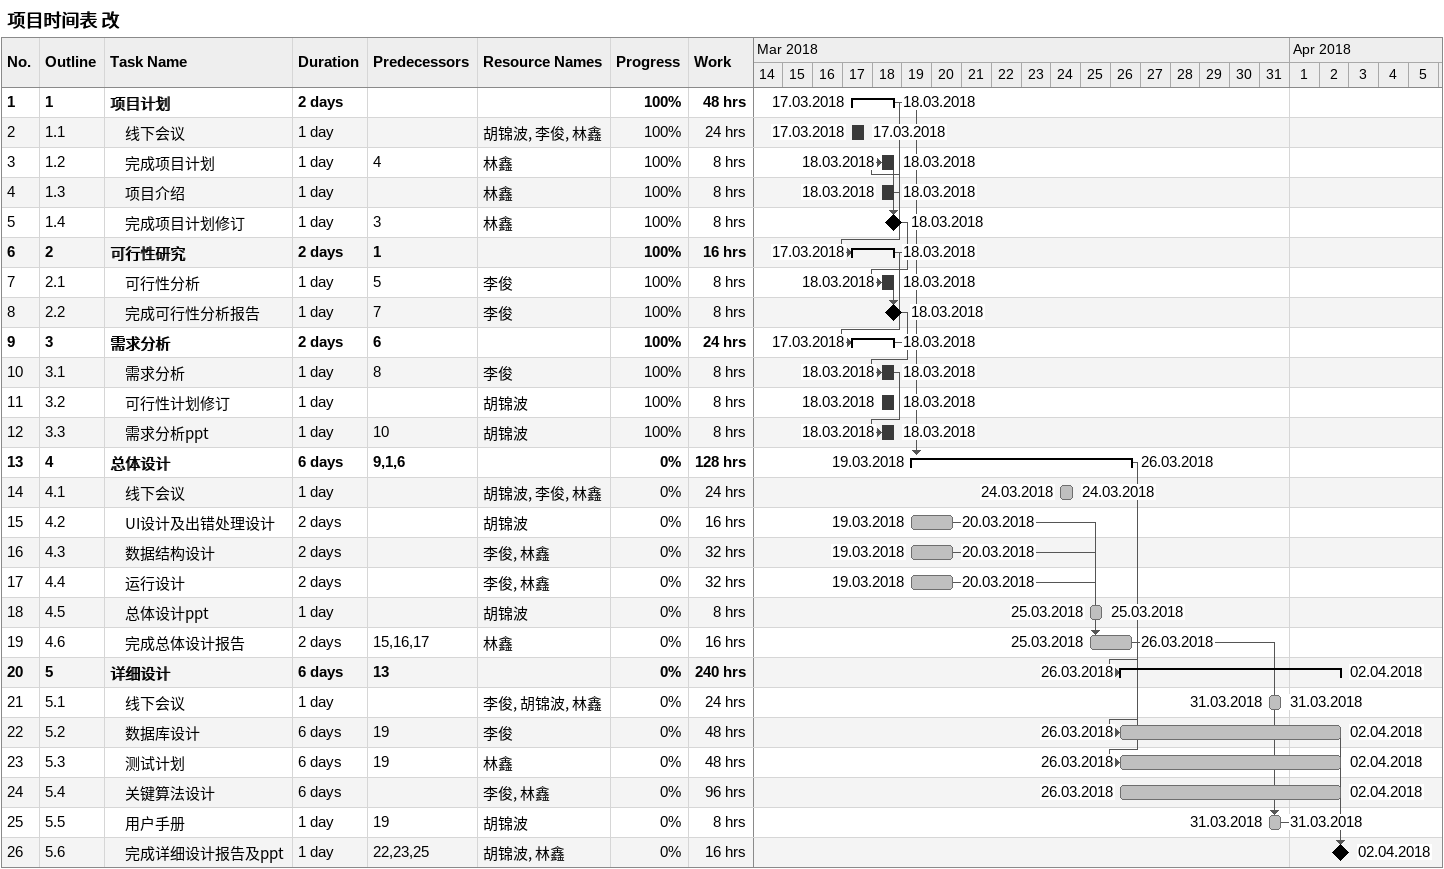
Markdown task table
项目时间表 改

| ID | WBS | Task | Duration | Start | Finish | Predecessors | Resources | % complete | Work (h) |
|---|---|---|---|---|---|---|---|---|---|
| 1 | 1 | **项目计划** | 2d | 2018-03-17 | 2018-03-18 |  |  | 100 | 48 |
| 2 | 1.1 | 线下会议 | 1d | 2018-03-17 | 2018-03-17 |  | 胡锦波, 李俊, 林鑫 | 100 | 24 |
| 3 | 1.2 | 完成项目计划 | 1d | 2018-03-18 | 2018-03-18 | 4 | 林鑫 | 100 | 8 |
| 4 | 1.3 | 项目介绍 | 1d | 2018-03-18 | 2018-03-18 |  | 林鑫 | 100 | 8 |
| 5 | 1.4 | 完成项目计划修订 | 1d | 2018-03-18 | 2018-03-18 | 3 | 林鑫 | 100 | 8 |
| 6 | 2 | **可行性研究** | 2d | 2018-03-17 | 2018-03-18 | 1 |  | 100 | 16 |
| 7 | 2.1 | 可行性分析 | 1d | 2018-03-18 | 2018-03-18 | 5 | 李俊 | 100 | 8 |
| 8 | 2.2 | 完成可行性分析报告 | 1d | 2018-03-18 | 2018-03-18 | 7 | 李俊 | 100 | 8 |
| 9 | 3 | **需求分析** | 2d | 2018-03-17 | 2018-03-18 | 6 |  | 100 | 24 |
| 10 | 3.1 | 需求分析 | 1d | 2018-03-18 | 2018-03-18 | 8 | 李俊 | 100 | 8 |
| 11 | 3.2 | 可行性计划修订 | 1d | 2018-03-18 | 2018-03-18 |  | 胡锦波 | 100 | 8 |
| 12 | 3.3 | 需求分析ppt | 1d | 2018-03-18 | 2018-03-18 | 10 | 胡锦波 | 100 | 8 |
| 13 | 4 | **总体设计** | 6d | 2018-03-19 | 2018-03-26 | 9, 1, 6 |  | 0 | 128 |
| 14 | 4.1 | 线下会议 | 1d | 2018-03-24 | 2018-03-24 |  | 胡锦波, 李俊, 林鑫 | 0 | 24 |
| 15 | 4.2 | UI设计及出错处理设计 | 2d | 2018-03-19 | 2018-03-20 |  | 胡锦波 | 0 | 16 |
| 16 | 4.3 | 数据结构设计 | 2d | 2018-03-19 | 2018-03-20 |  | 李俊, 林鑫 | 0 | 32 |
| 17 | 4.4 | 运行设计 | 2d | 2018-03-19 | 2018-03-20 |  | 李俊, 林鑫 | 0 | 32 |
| 18 | 4.5 | 总体设计ppt | 1d | 2018-03-25 | 2018-03-25 |  | 胡锦波 | 0 | 8 |
| 19 | 4.6 | 完成总体设计报告 | 2d | 2018-03-25 | 2018-03-26 | 15, 16, 17 | 林鑫 | 0 | 16 |
| 20 | 5 | **详细设计** | 6d | 2018-03-26 | 2018-04-02 | 13 |  | 0 | 240 |
| 21 | 5.1 | 线下会议 | 1d | 2018-03-31 | 2018-03-31 |  | 李俊, 胡锦波, 林鑫 | 0 | 24 |
| 22 | 5.2 | 数据库设计 | 6d | 2018-03-26 | 2018-04-02 | 19 | 李俊 | 0 | 48 |
| 23 | 5.3 | 测试计划 | 6d | 2018-03-26 | 2018-04-02 | 19 | 林鑫 | 0 | 48 |
| 24 | 5.4 | 关键算法设计 | 6d | 2018-03-26 | 2018-04-02 |  | 李俊, 林鑫 | 0 | 96 |
| 25 | 5.5 | 用户手册 | 1d | 2018-03-31 | 2018-03-31 | 19 | 胡锦波 | 0 | 8 |
| 26 | 5.6 | 完成详细设计报告及ppt | 1d | 2018-04-02 | 2018-04-02 | 22, 23, 25 | 胡锦波, 林鑫 | 0 | 16 |
